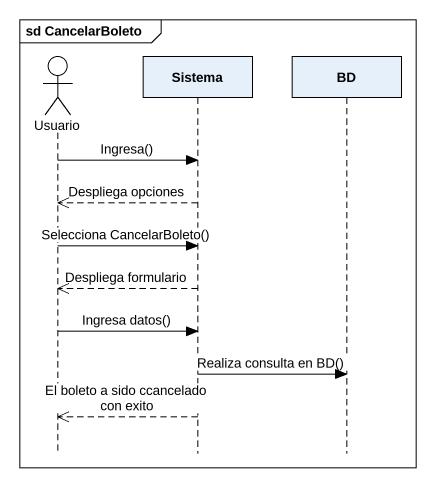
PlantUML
@startuml
mainframe sd CancelarBoleto
hide footbox
actor Usuario
participant Sistema
participant BD

Usuario -> Sistema : Ingresa()
Sistema -->> Usuario : Despliega opciones
Usuario -> Sistema : Selecciona CancelarBoleto()
Sistema -->> Usuario : Despliega formulario
Usuario -> Sistema : Ingresa datos()
Sistema -> BD : Realiza consulta en BD()
Sistema -->> Usuario : El boleto a sido ccancelado con exito
@enduml
